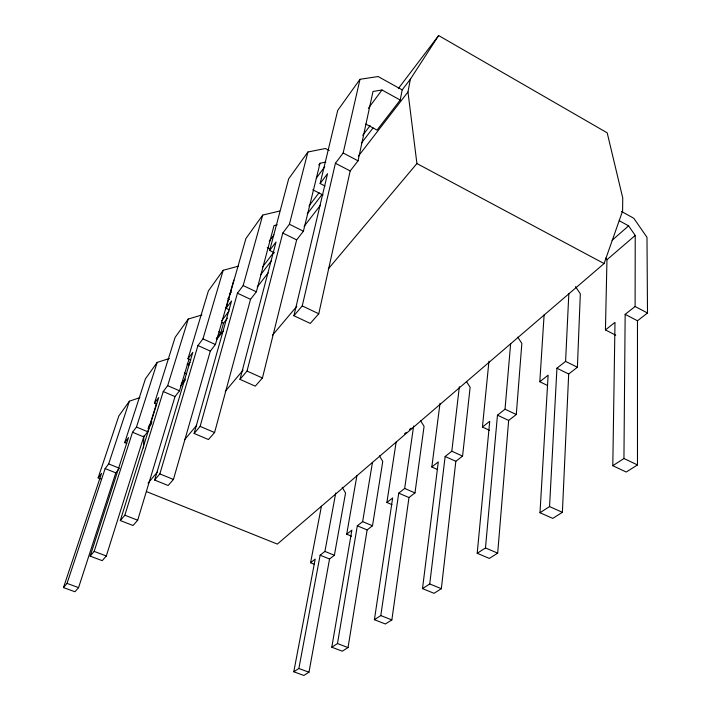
<?xml version="1.0" encoding="UTF-8"?>
<svg xmlns="http://www.w3.org/2000/svg" width="711" height="711" viewBox="0 0 711 711"><rect width="100%" height="100%" fill="white"/><g stroke="black" fill="none" stroke-linecap="round" stroke-linejoin="round"><path stroke-width="1.07" d="M621.512 211.469L633.803 218.286L646.983 237.278L647.508 313.009L637.474 320.777L637.483 464.932L626.24 472.033L612.802 465.705L623.938 458.506L625.156 314.351L635.11 306.494L635.225 235.43L628.595 225.849L619.317 220.739M612.802 465.705L614.997 322.376L605.434 329.922L615.717 335.201M605.434 329.922L606.963 259.737L605.808 258.031M143.515 447.983L143.853 435.843M547.532 385.495L539.809 381.745L548.128 375.177L539.996 512.738L552.749 518.399L562.383 512.32L568.684 373.995L577.394 367.258L580.327 293.821L575.501 286.622M539.996 512.738L549.55 506.57L556.944 368.209L565.583 361.392L568.836 293.572M539.809 381.745L544.111 314.822M489.461 430.306L482.431 427.044L489.728 421.285L477.205 553.291L489.319 558.419L497.682 553.14L508.658 420.432L516.293 414.522L521.847 343.422L517.759 337.13M477.205 553.291L485.48 547.95L497.469 415.18L505.023 409.207L510.649 343.573M482.431 427.044L488.955 361.215M437.603 469.553L431.835 466.994L438.296 461.892L422.503 588.628L434.03 593.303L441.344 588.69L455.831 461.297L462.577 456.08L470.131 387.291L466.709 381.878M422.503 588.628L429.737 583.953L445.139 456.498L451.814 451.227L459.359 386.668M431.835 466.994L440.011 403.315M391.957 504.641L386.9 502.481L392.659 497.931L374.404 619.699L385.398 623.982L391.859 619.912L408.976 497.549L414.975 492.91L424.067 426.369L420.69 420.903M374.404 619.699L380.794 615.575L398.738 493.132L404.675 488.439L413.624 426.005M386.9 502.481L396.151 441.966M351.563 536.21L346.71 534.21L351.874 530.139L331.797 647.223L342.302 651.178L348.043 647.561L367.134 529.917L372.511 525.758L382.767 461.395L379.416 455.849M331.797 647.223L337.476 643.553L357.322 525.829L362.637 521.634L372.475 462.319M346.71 534.21L356.895 475.712M314.289 564.241L310.565 562.757L315.213 559.077L293.785 671.779L303.837 675.45L308.974 672.206L329.549 558.997L334.383 555.255L345.546 492.972L342.195 487.302M293.785 671.779L298.86 668.5L320.128 555.202L324.918 551.425L335.743 492.981M328.251 268.945L416.913 163.548L407.963 91.977L410.354 79.205L438.643 35.55L607.194 132.841L622.738 197.916L622.596 211.025L604.083 263.568L277.352 544.093L146.457 491.577M365.801 124.052L377.043 130.095L400.231 100.038L402.177 89.888L410.354 79.205M310.565 562.757L321.452 506.179M324.971 186.006L320.137 183.527L327.54 173.706L293.919 315.737L310.28 323.434L318.768 313.755L350.176 170.951L358.042 160.819L372.991 91.47L382.011 89.995L400.231 100.038M293.919 315.737L302.246 305.917L335.423 163.263L343.164 152.998L359.997 79.294L378.11 76.539L402.177 89.888M320.137 183.527L337.743 110.365L359.997 79.294M274.535 252.814L269.665 250.45L276.028 242.007L239.989 379.363L255.267 386.162L262.439 377.985L296.656 239.891L303.401 231.208L320.003 163.281L325.825 162.055M239.989 379.363L247.01 371.071L282.791 233.048L289.413 224.258L307.907 152.003L325.425 148.501L329.22 150.492M269.665 250.45L288.657 178.879L307.907 152.003M229.022 309.658L226.045 308.281L231.573 300.957L194.121 433.47L208.447 439.54L214.589 432.537L250.521 299.322L256.36 291.803L274.046 225.565L277.21 224.783M194.121 433.47L200.129 426.378L237.43 293.181L243.171 285.573L262.732 215.069L279.645 211.034M190.788 360.006L187.971 358.762L192.814 352.336L154.643 480.041L168.134 485.506L173.44 479.454L210.323 351.092L215.433 344.515L233.803 280.107M226.045 308.281L245.917 238.54L262.732 215.069M216.277 338.525L220.872 332.57L223.503 323.292L227.44 318.137M154.643 480.041L159.842 473.908L197.942 345.537L202.955 338.889L223.174 270.287L238.478 266.145M187.971 358.762L208.367 290.959L223.174 270.287M156.376 404.026L154.447 403.208L158.722 397.529L120.301 520.55L133.037 525.518L137.676 520.23L175.004 396.596L179.51 390.792L189.046 359.002M120.301 520.55L124.843 515.199L163.254 391.53L167.672 385.664L188.255 319.035L201.906 314.973M126.709 443.468L124.701 442.642L128.513 437.594L90.164 556.118L102.215 560.659L106.312 555.993L143.711 436.901L147.71 431.746L156.536 403.51M154.447 403.208L175.11 337.378L188.255 319.035M90.164 556.118L94.163 551.389L132.539 432.252L136.468 427.044L157.202 362.388L169.36 358.495M124.701 442.642L145.453 378.785L157.202 362.388M78.574 587.624L115.804 472.859L119.386 468.247L108.659 463.901L105.148 468.567L67.038 583.384L63.492 587.579L74.939 591.765L78.574 587.624L67.038 583.384M108.659 463.901L129.402 401.191L139.889 397.627M101.006 479.01L98.136 477.863L118.844 415.926L129.402 401.191M63.492 587.579L101.549 473.339L98.136 477.863M318.697 165.05L320.003 163.281M229.404 294.656L231.377 291.999M269.229 241.242L273.868 235.021M316.253 178.185L324.794 166.73M368.351 108.312L382.011 89.995M188.068 364.947L190.077 362.299M221.654 320.794L229.04 311.08M262.635 266.918L273.38 252.796M308.983 205.986L319.061 192.743M362.726 135.339L370.12 125.625M398.338 88.537L438.643 35.55M260.635 274.784L271.175 261.017M307.268 213.86L322.101 194.485M361.623 142.858L373.062 127.918M148.715 426.111L151.976 421.89M181.181 384.02L185.073 378.972M147.986 428.369L151.381 423.978M180.576 386.206L185.322 380.056M216.544 339.662L223.334 330.873M257.275 286.96L268.136 272.908M304.112 226.356L320.403 205.275M358.415 156.091L407.963 91.977M148.057 483.125L157.353 472.077M184.522 439.78L196.68 425.329M225.28 391.334L243.162 370.084M272.473 335.236L296.789 306.334M612.118 240.274L628.595 225.849M404.559 433.799L406.212 432.386M409.509 429.551L411.154 428.129M606.963 259.737L635.225 235.43M298.86 668.5L308.974 672.206M94.163 551.389L106.312 555.993M337.476 643.553L348.043 647.561M124.843 515.199L137.676 520.23M380.794 615.575L391.859 619.912M105.148 468.567L115.804 472.859M320.128 555.202L329.549 558.997M324.918 551.425L334.383 555.255M159.842 473.908L173.44 479.454M429.737 583.953L441.344 588.69M132.539 432.252L143.711 436.901M357.322 525.829L367.134 529.917M136.468 427.044L147.71 431.746M362.637 521.634L372.511 525.758M200.129 426.378L214.589 432.537M485.48 547.95L497.682 553.14M163.254 391.53L175.004 396.596M398.738 493.132L408.976 497.549M167.672 385.664L179.51 390.792M404.675 488.439L414.975 492.91M184.3 373.008L186.309 373.888M187.091 364.014L189.046 364.876M197.942 345.537L210.323 351.092M445.139 456.498L455.831 461.297M247.01 371.071L262.439 377.985M549.55 506.57L562.383 512.32M202.955 338.889L215.433 344.515M451.814 451.227L462.577 456.08M218.899 331.673L220.872 332.57M221.556 322.394L223.503 323.292M227.707 298.638L229.6 299.527M237.43 293.181L250.521 299.322M497.469 415.18L508.658 420.432M243.171 285.573L256.36 291.803M505.023 409.207L516.293 414.522M302.246 305.917L318.768 313.755M623.938 458.506L637.483 464.932M267.247 247.544L270.242 249.001M282.791 233.048L296.656 239.891M556.944 368.209L568.684 373.995M289.413 224.258L303.401 231.208M565.583 361.392L577.394 367.258M312.769 189.784L323.052 195.027M335.423 163.263L350.176 170.951M625.156 314.351L637.474 320.777M343.164 152.998L358.042 160.819M635.11 306.494L647.508 313.009M416.913 163.548L604.083 263.568"/></g></svg>
